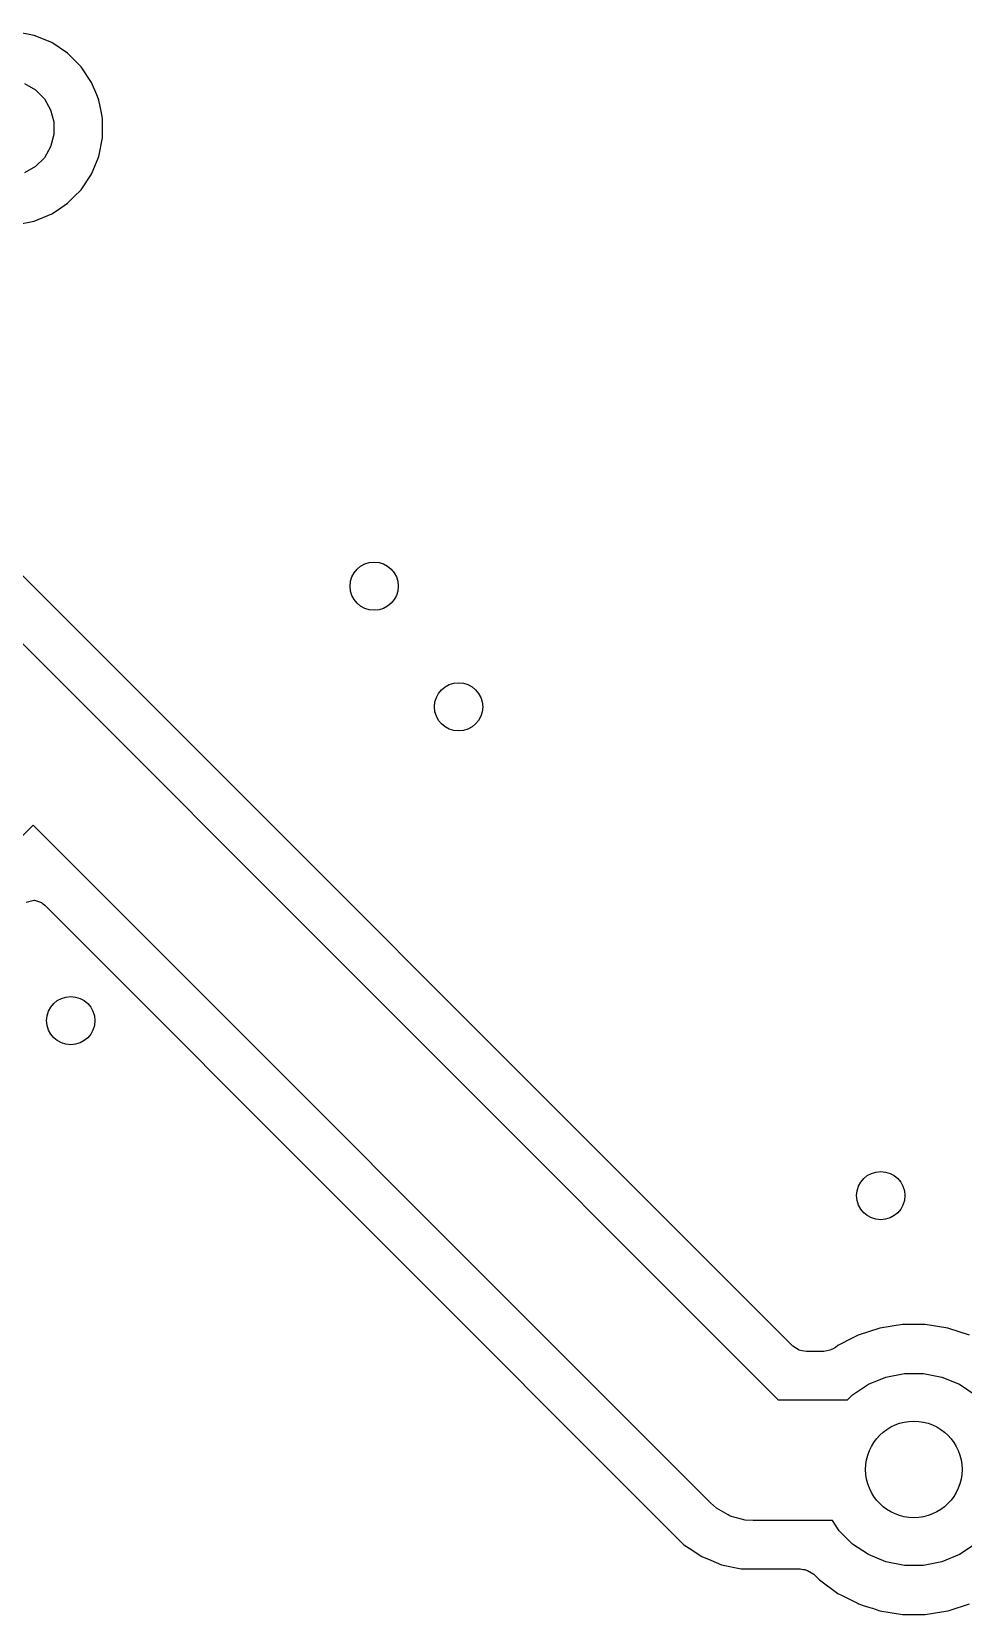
# Model space of a CAD drawing. Header units: inches. Extents: x 0.71 to 7.56, y -5.16 to -0.79.
# Drawn here: x 4.483 to 4.787, y -2.131 to -1.614 of the extents above; entities that cross this region are included whole.
import ezdxf

# ---------------------------------------------------------------- set-up
doc = ezdxf.new("R2010")
doc.units = ezdxf.units.IN
doc.header["$MEASUREMENT"] = 0
doc.layers.add('BLACK', color=250, linetype='CONTINUOUS')

msp = doc.modelspace()

# ---------------------------------------------------------------- linework, layer by layer
at = {"layer": 'BLACK', "linetype": 'CONTINUOUS'}
for p, q in [((4.48354, -1.61562), (4.47746, -1.61441)), ((4.48355, -1.61562), (4.48354, -1.61562)), ((4.48928, -1.61799), (4.48355, -1.61562)), ((4.49444, -1.62144), (4.48928, -1.61799)), ((4.48928, -1.61799), (4.48928, -1.61799)), ((4.48928, -1.61799), (4.48928, -1.61799)), ((4.48928, -1.61799), (4.48928, -1.61799)), ((4.48928, -1.61799), (4.48928, -1.61799)), ((4.49883, -1.62583), (4.49444, -1.62144)), ((4.49444, -1.62144), (4.49444, -1.62144)), ((4.49444, -1.62144), (4.49444, -1.62144)), ((4.50228, -1.63099), (4.49883, -1.62583)), ((4.49883, -1.62583), (4.49883, -1.62583)), ((4.49883, -1.62583), (4.49883, -1.62583)), ((4.48038, -1.63137), (4.48394, -1.63343)), ((4.50396, -1.63503), (4.50228, -1.63099)), ((4.50228, -1.63099), (4.50228, -1.63099)), ((4.48394, -1.63343), (4.48685, -1.63633)), ((4.48685, -1.63633), (4.4889, -1.63989)), ((4.50455, -1.63648), (4.50396, -1.63503)), ((4.50466, -1.63673), (4.50455, -1.63648)), ((4.4889, -1.63989), (4.48997, -1.64387)), ((4.50538, -1.64036), (4.50466, -1.63673)), ((4.50466, -1.63673), (4.50466, -1.63673)), ((4.50585, -1.64273), (4.50538, -1.64036)), ((4.48997, -1.64387), (4.48997, -1.64798)), ((4.50587, -1.64281), (4.50585, -1.64273)), ((4.50587, -1.64282), (4.50587, -1.64281)), ((4.50587, -1.64902), (4.50587, -1.64282)), ((4.50587, -1.64282), (4.50587, -1.64282)), ((4.4889, -1.65195), (4.48685, -1.65551)), ((4.48997, -1.64798), (4.4889, -1.65195)), ((4.50466, -1.65511), (4.50587, -1.64902)), ((4.48685, -1.65551), (4.48394, -1.65841)), ((4.50228, -1.66085), (4.50466, -1.65511)), ((4.48394, -1.65841), (4.48038, -1.66047)), ((4.49883, -1.66601), (4.50228, -1.66085)), ((4.49652, -1.66833), (4.49883, -1.66601)), ((4.49883, -1.66601), (4.49883, -1.66601)), ((4.49047, -1.67305), (4.49219, -1.67191)), ((4.49219, -1.67191), (4.49444, -1.6704)), ((4.49444, -1.6704), (4.49652, -1.66833)), ((4.47793, -1.67734), (4.48354, -1.67623)), ((4.48354, -1.67623), (4.48928, -1.67385)), ((4.48928, -1.67385), (4.49047, -1.67305)), ((4.48928, -1.67385), (4.48928, -1.67385)), ((4.73116, -2.04323), (4.47338, -1.78545)), ((4.45628, -1.79064), (4.72635, -2.06072)), ((4.48316, -1.8732), (4.44685, -1.90951)), ((4.70428, -2.09432), (4.48316, -1.8732)), ((4.48086, -1.89832), (4.48355, -1.89774)), ((4.48355, -1.89774), (4.48362, -1.89774)), ((4.48362, -1.89774), (4.48591, -1.89851)), ((4.48591, -1.89851), (4.48617, -1.89867)), ((4.48617, -1.89867), (4.48698, -1.89933)), ((4.48698, -1.89933), (4.6956, -2.10794)), ((4.75959, -2.0373), (4.75252, -2.0396)), ((4.76694, -2.03614), (4.75959, -2.0373)), ((4.75959, -2.0373), (4.75959, -2.0373)), ((4.75959, -2.0373), (4.75959, -2.0373)), ((4.77438, -2.03614), (4.76694, -2.03614)), ((4.76694, -2.03614), (4.76694, -2.03614)), ((4.76694, -2.03614), (4.76694, -2.03614)), ((4.78173, -2.0373), (4.77438, -2.03614)), ((4.77438, -2.03614), (4.77438, -2.03614)), ((4.77438, -2.03614), (4.77438, -2.03614)), ((4.7888, -2.0396), (4.78173, -2.0373)), ((4.78173, -2.0373), (4.78173, -2.0373)), ((4.73324, -2.04446), (4.73116, -2.04323)), ((4.74355, -2.04438), (4.7432, -2.04453)), ((4.74367, -2.0443), (4.74355, -2.04438)), ((4.74397, -2.04419), (4.74367, -2.0443)), ((4.74413, -2.04412), (4.74397, -2.04419)), ((4.74503, -2.0436), (4.74413, -2.04412)), ((4.74589, -2.04298), (4.74503, -2.0436)), ((4.75073, -2.04051), (4.74589, -2.04298)), ((4.74589, -2.04298), (4.74589, -2.04298)), ((4.75252, -2.0396), (4.75073, -2.04051)), ((4.73423, -2.04475), (4.73324, -2.04446)), ((4.73561, -2.04495), (4.73423, -2.04475)), ((4.74123, -2.04495), (4.73561, -2.04495)), ((4.7422, -2.04466), (4.74123, -2.04495)), ((4.7432, -2.04453), (4.7422, -2.04466)), ((4.75581, -2.05562), (4.76152, -2.05326)), ((4.76152, -2.05326), (4.76757, -2.05206)), ((4.76757, -2.05206), (4.77375, -2.05206)), ((4.77375, -2.05206), (4.7798, -2.05326)), ((4.7798, -2.05326), (4.78551, -2.05562)), ((4.74902, -2.06072), (4.75068, -2.05905)), ((4.75068, -2.05905), (4.75581, -2.05562)), ((4.78551, -2.05562), (4.79064, -2.05905)), ((4.72635, -2.06072), (4.74902, -2.06072)), ((4.70621, -2.09602), (4.70428, -2.09432)), ((4.71008, -2.09825), (4.70621, -2.09602)), ((4.70621, -2.09602), (4.70621, -2.09602)), ((4.71066, -2.09859), (4.71008, -2.09825)), ((4.71563, -2.09992), (4.71066, -2.09859)), ((4.7182, -2.10009), (4.71563, -2.09992)), ((4.71563, -2.09992), (4.71563, -2.09992)), ((4.74411, -2.10009), (4.7182, -2.10009)), ((4.74631, -2.10338), (4.74411, -2.10009)), ((4.75068, -2.10775), (4.74631, -2.10338)), ((4.6956, -2.10794), (4.6956, -2.10794)), ((4.6956, -2.10794), (4.6956, -2.10794)), ((4.6956, -2.10794), (4.69734, -2.10911)), ((4.69734, -2.10911), (4.69751, -2.10922)), ((4.69751, -2.10922), (4.69751, -2.10922)), ((4.69751, -2.10922), (4.69932, -2.11042)), ((4.69932, -2.11042), (4.7014, -2.11182)), ((4.75581, -2.11118), (4.75068, -2.10775)), ((4.76152, -2.11354), (4.75581, -2.11118)), ((4.78551, -2.11118), (4.7798, -2.11354)), ((4.79064, -2.10775), (4.78551, -2.11118)), ((4.7014, -2.11182), (4.70434, -2.11303)), ((4.70434, -2.11303), (4.70786, -2.11449)), ((4.70786, -2.11449), (4.71427, -2.11577)), ((4.71427, -2.11577), (4.71452, -2.11582)), ((4.71452, -2.11582), (4.71459, -2.11583)), ((4.71459, -2.11583), (4.71459, -2.11583)), ((4.71459, -2.11583), (4.71468, -2.11585)), ((4.71468, -2.11585), (4.7147, -2.11585)), ((4.7147, -2.11585), (4.7147, -2.11585)), ((4.7147, -2.11585), (4.7147, -2.11585)), ((4.7147, -2.11585), (4.7147, -2.11585)), ((4.7147, -2.11585), (4.73355, -2.11585)), ((4.73355, -2.11585), (4.73464, -2.11601)), ((4.73464, -2.11601), (4.73492, -2.11605)), ((4.73492, -2.11605), (4.73592, -2.11634)), ((4.73592, -2.11634), (4.73799, -2.11758)), ((4.76757, -2.11475), (4.76152, -2.11354)), ((4.77375, -2.11475), (4.76757, -2.11475)), ((4.7798, -2.11354), (4.77375, -2.11475)), ((4.73799, -2.11758), (4.73987, -2.11945)), ((4.73987, -2.11945), (4.74589, -2.12383)), ((4.74589, -2.12383), (4.74727, -2.12453)), ((4.74727, -2.12453), (4.74878, -2.1253)), ((4.74878, -2.1253), (4.75226, -2.12707)), ((4.75226, -2.12707), (4.75233, -2.12711)), ((4.75233, -2.12711), (4.75247, -2.12718)), ((4.75247, -2.12718), (4.75255, -2.12722)), ((4.75255, -2.12722), (4.7527, -2.12726)), ((4.7527, -2.12726), (4.75413, -2.12773)), ((4.75413, -2.12773), (4.75631, -2.12843)), ((4.75631, -2.12843), (4.75631, -2.12843)), ((4.75631, -2.12843), (4.75713, -2.1287)), ((4.75713, -2.1287), (4.75959, -2.1295)), ((4.75959, -2.1295), (4.76694, -2.13067)), ((4.76694, -2.13067), (4.76694, -2.13067)), ((4.76694, -2.13067), (4.77438, -2.13067)), ((4.77438, -2.13067), (4.78173, -2.1295)), ((4.77438, -2.13067), (4.77438, -2.13067)), ((4.78173, -2.1295), (4.78217, -2.12936)), ((4.78217, -2.12936), (4.7888, -2.1272))]:
    msp.add_line(p, q, dxfattribs=at)
at = {"layer": 'BLACK'}
for centre, radius in [((4.59449, -1.79528), 0.00787), ((4.62205, -1.83465), 0.00787), ((4.49547, -1.93701), 0.00787), ((4.75984, -1.99409), 0.00787), ((4.77066, -2.0834), 0.01575)]:
    msp.add_circle(centre, radius, dxfattribs=at)
at = {"layer": 'WHITE'}
for centre, radius in [((4.59449, -1.79528), 0.00787), ((4.62205, -1.83465), 0.00787), ((4.49547, -1.93701), 0.00787), ((4.75984, -1.99409), 0.00787), ((4.77066, -2.0834), 0.01575)]:
    msp.add_circle(centre, radius, dxfattribs=at)

doc.saveas('drawing.dxf')
